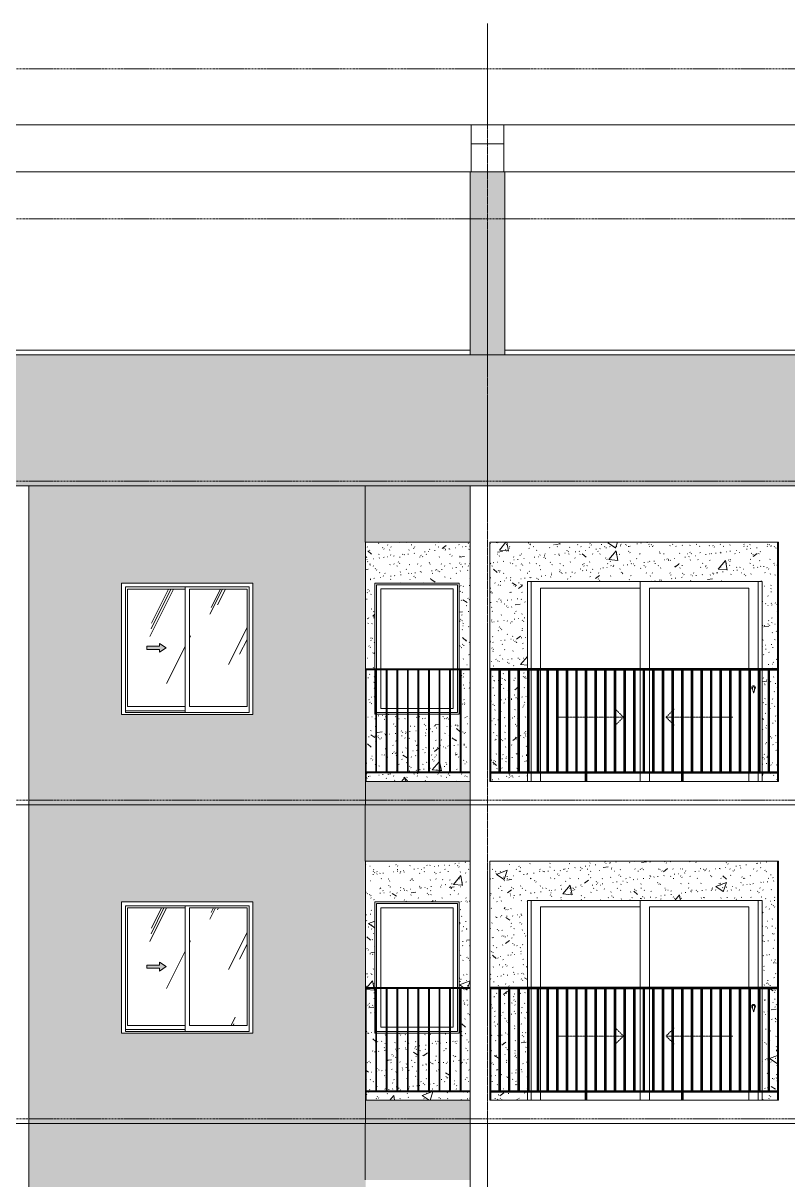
# Model space of a CAD drawing. Header units: millimetres. Extents: x 25061 to 259291, y -8723 to 35400.
# Drawn here: x 215360 to 223510, y 21950 to 34286 of the extents above; entities that cross this region are included whole.
import ezdxf

# ---------------------------------------------------------------- set-up
doc = ezdxf.new("R2010")
doc.units = ezdxf.units.MM
for name, pattern in [('1 NÉT CALL OUT', [6, 3, -3]), ('Centre', [31.75, 6.35, -4.7625, 15.875, -4.7625]), ('Dash', [6.35, 3.175, -3.175]), ('Grid Line', [22.225, 12.7, -3.175, 3.175, -3.175])]:
    doc.linetypes.add(name, pattern=pattern)
for name, color, linetype, lineweight in [('0-2', 50, 'Continuous', 5), ('A-DETL-GENF', 92, 'Continuous', 9), ('A-DETL-GENF-3', 92, '1 NÉT CALL OUT', 9), ('A-DOOR', 31, 'Continuous', 9), ('A-DOOR-FRAM', 31, 'Continuous', 9), ('A-DOOR-HDLN', 31, 'Dash', 9), ('A-FLOR-2', 7, 'Continuous', 9), ('A-FLOR-HRAL-1', 253, 'Continuous', 9), ('A-FLOR-LEVL-2', 51, 'Centre', 9), ('A-GLAZ', 151, 'Continuous', 9), ('A-GLAZ-1', 7, '1 NÉT CALL OUT', 9), ('A-GLAZ-3', 7, 'Continuous', 9), ('A-WALL', 113, 'Continuous', 9), ('A-WALL-PATT-2', 9, 'Continuous', 9), ('A-WALL-PATT-3', 111, 'Continuous', 5), ('I-WALL', 2, 'Continuous', 9), ('I-WALL-2', 7, 'Continuous', 9), ('S-BEAM-3', 7, 'Continuous', 9), ('S-COLS-1', 7, 'Continuous', 9), ('S-GRID-1', 1, 'Grid Line', 9)]:
    doc.layers.add(name, color=color, linetype=linetype, lineweight=lineweight)
pattern_1 = [(50, (-80880.3, 14125), (1165.978, -102.01), [121.92, -1341.12]), (355, (-80880.3, 14125), (-225.554, 1222.763), [97.536, -1072.896]), (100.451, (-80783.1, 14116.5), (940.433, 1120.746), [103.616, -1139.776]), (46.184, (-80880.3, 14450.1), (1734.906, -269.074), [182.88, -2011.68]), (96.636, (-80735.7, 14427.7), (1519.38, 1583.54), [155.42, -1709.66]), (351.184, (-80880.3, 14450.1), (1519.39, 1583.52), [146.3, -1609.34]), (21, (-80717.7, 14368.8), (970.332, -654.498), [121.92, -1341.12]), (326, (-80717.7, 14368.8), (395.533, 1178.804), [97.536, -1072.896]), (71.451, (-80636.9, 14314.3), (1365.87, 524.296), [103.616, -1139.776]), (37.5, (-80880.3, 14125), (19.767, 541.153), [53.645, -1006.246, 53.645, -1035.507, -1076.96]), (37.5, (-80880.3, 14125), (19.767, 541.153), [-2149.043, 53.645, -1023.315]), (7.5, (-80880.3, 14125), (427.646, 641.156), [53.645, -567.334, 53.645, -981.862, -410.464]), (7.5, (-80880.3, 14125), (427.646, 641.156), [-1656.486, 53.645, -356.82]), (327.5, (-81242.8, 14125), (867.782, -36.665), [53.645, -352.755, 53.645, -1214.323, -1682.496]), (327.5, (-81242.8, 14125), (867.782, -36.665), [-1674.368, 53.645, -1628.85]), (317.5, (-81405.4, 14125), (948.028, 162.73), [53.645, -474.675, 53.645, -788.416, -1194.816]), (317.5, (-81405.4, 14125), (948.028, 162.73), [-1370.38, 53.645, -1141.17])]
pattern_2 = [(37.5, (-80880.3, 14125), (-5.1206, 156.61216), [5.364, -118.181, 5.364, -132.812, -132.08]), (37.5, (-80880.3, 14125), (-5.1206, 156.61216), [-261.722, 5.364, -126.716]), (7.5, (-80880.3, 14125), (143.847, 229.3842), [5.364, -61.285, 5.364, -105.989, -42.672]), (7.5, (-80880.3, 14125), (143.847, 229.3842), [-178.003, 5.364, -37.308]), (327.5, (-80980.28, 14125), (253.1176, 0.4601), [5.364, -35.276, 5.364, -140.94, -191.008]), (327.5, (-80980.28, 14125), (253.1176, 0.4601), [-186.944, 5.364, -185.644]), (317.5, (-80980.28, 14125), (244.3381, 71.3376), [5.364, -14.956, 5.364, -90.546, -109.728]), (317.5, (-80980.28, 14125), (244.3381, 71.3376), [-116.23, 5.364, -104.364])]
pattern_3 = [(63.435, (-78970.7, 14236.3), (-0.002, 1625.6), [567.96, -3066.99]), (63.435, (-80596.3, 14236.3), (-0.002, 1625.6), [567.96, -3066.99]), (63.435, (-78192.5, 14550.35), (-0.002, 1625.6), [567.96, -3066.99]), (63.435, (-79818.1, 14550.35), (-0.002, 1625.6), [567.96, -3066.99]), (63.435, (-78310.3, 14439.5), (-0.002, 1625.6), [567.96, -3066.99]), (63.435, (-79935.9, 14439.5), (-0.002, 1625.6), [567.96, -3066.99]), (63.435, (-78430.35, 15074.4), (-0.002, 1625.6), [276.06, -3358.9]), (63.435, (-80055.95, 15074.4), (-0.002, 1625.6), [276.06, -3358.9]), (63.435, (-78508.9, 14976.15), (-0.002, 1625.6), [567.96, -3066.99]), (63.435, (-80134.5, 14976.15), (-0.002, 1625.6), [567.96, -3066.99]), (63.435, (-78495, 15046.7), (-0.002, 1625.6), [567.96, -3066.99]), (63.435, (-80120.6, 15046.7), (-0.002, 1625.6), [567.96, -3066.99]), (63.435, (-79150.9, 14737.2), (-0.002, 1625.6), [567.96, -3066.99]), (63.435, (-80776.5, 14737.2), (-0.002, 1625.6), [567.96, -3066.99]), (63.435, (-79137, 14820.35), (-0.002, 1625.6), [567.96, -3066.99]), (63.435, (-80762.6, 14820.35), (-0.002, 1625.6), [567.96, -3066.99]), (63.435, (-79133.3, 14880.3), (-0.002, 1625.6), [567.96, -3066.99]), (63.435, (-80758.9, 14880.3), (-0.002, 1625.6), [567.96, -3066.99])]

# ---------------------------------------------------------------- blocks, each defined once
blk = doc.blocks.new('NCV_TKTC_KET CAU_rvt-2-TKCS_MẶT CẮT 2')
at = {"layer": 'A-FLOR-2'}
for p, q in [((-61128, 33200), (-60778, 33200)), ((-60778, 33000), (-61128, 33000))]:
    blk.add_line(p, q, dxfattribs=at)
at = {"layer": 'S-BEAM-3'}
for p, q in [((-68978, 33200), (-61128, 33200)), ((-61128, 32700), (-61128, 33200)), ((-60778, 33200), (-53453, 33200)), ((-60778, 33200), (-60778, 32700)), ((-68968, 32700), (-61138, 32700)), ((-60768, 32700), (-53463, 32700))]:
    blk.add_line(p, q, dxfattribs=at)
at = {"layer": 'S-COLS-1'}
blk.add_line((-60778, 33200), (-61128, 33200), dxfattribs=at)
blk = doc.blocks.new('M_Fixed - 900 x 1400-901191-TKCS_MẶT CẮT 2')
at = {"layer": 'A-GLAZ-3'}
for p, q in [((-62136, 7896), (-61274, 7896)), ((-62136, 7000), (-62136, 7896)), ((-61274, 7896), (-61274, 7000)), ((-62092, 7852), (-61318, 7852)), ((-62092, 7000), (-62092, 7852)), ((-61318, 7852), (-61318, 7000)), ((-62092, 6578), (-62092, 6990)), ((-61318, 6990), (-61318, 6578)), ((-61274, 6990), (-61274, 6534)), ((-62033, 6578), (-62092, 6578)), ((-61920, 6578), (-62023, 6578)), ((-61808, 6578), (-61910, 6578)), ((-61695, 6578), (-61798, 6578)), ((-61583, 6578), (-61685, 6578)), ((-61470, 6578), (-61573, 6578)), ((-61358, 6578), (-61460, 6578)), ((-61318, 6578), (-61348, 6578)), ((-62033, 6534), (-62135, 6534)), ((-61920, 6534), (-62023, 6534)), ((-61808, 6534), (-61910, 6534)), ((-61695, 6534), (-61798, 6534)), ((-61583, 6534), (-61685, 6534)), ((-61470, 6534), (-61573, 6534)), ((-61358, 6534), (-61460, 6534)), ((-61274, 6534), (-61348, 6534))]:
    blk.add_line(p, q, dxfattribs=at)
blk = doc.blocks.new('Railing - 10mm-901206-TKCS_MẶT CẮT 2')
at = {"layer": 'A-FLOR-HRAL-1'}
for p, q in [((-62145.064287, 5900), (-62145.064287, 6990)), ((-62135.064287, 5900), (-62135.064287, 6990))]:
    blk.add_line(p, q, dxfattribs=at)
blk = doc.blocks.new('Railing - 50 x 10mm-901205-TKCS_MẶT CẮT 2')
at = {"layer": 'A-FLOR-HRAL-1'}
for p in [(-62252.564287, 6990), (-62247.564287, 5800)]:
    blk.add_line(p, (-62247.564287, 6990), dxfattribs=at)
blk = doc.blocks.new('Railing - Railing-883269-TKCS_MẶT CẮT 2')
at = {"layer": 'A-FLOR-HRAL-1'}
for p, q in [((-62252.564287, 5900), (-61137.564287, 5900)), ((-61137.564287, 5890), (-62252.564287, 5890))]:
    blk.add_line(p, q, dxfattribs=at)
for name, p in [('Railing - 50 x 10mm-901205-TKCS_MẶT CẮT 2', (0, 0)), ('Railing - 10mm-901206-TKCS_MẶT CẮT 2', (0, 0)), ('Railing - 10mm-901206-TKCS_MẶT CẮT 2', (112.5, 0)), ('Railing - 10mm-901206-TKCS_MẶT CẮT 2', (225, 0)), ('Railing - 10mm-901206-TKCS_MẶT CẮT 2', (337.5, 0)), ('Railing - 10mm-901206-TKCS_MẶT CẮT 2', (450, 0)), ('Railing - 10mm-901206-TKCS_MẶT CẮT 2', (562.5, 0)), ('Railing - 10mm-901206-TKCS_MẶT CẮT 2', (675, 0)), ('Railing - 10mm-901206-TKCS_MẶT CẮT 2', (787.5, 0)), ('Railing - 10mm-901206-TKCS_MẶT CẮT 2', (900, 0))]:
    blk.add_blockref(name, p)
blk = doc.blocks.new('Top Rail Type - Top Rail_Internal_-883270-TKCS_MẶT CẮT 2')
at = {"layer": 'A-FLOR-HRAL-1'}
for p, q in [((-61137.564287, 7000), (-62252.564287, 7000)), ((-62252.564287, 6990), (-61137.564287, 6990))]:
    blk.add_line(p, q, dxfattribs=at)
blk = doc.blocks.new('NCV_TKTC_TANG 6 - 8_rvt-4-TKCS_MẶT CẮT 2')
at = {"layer": 'A-WALL-PATT-2'}
h = blk.add_hatch(dxfattribs=at)
h.set_pattern_fill('FP_37', color=256, style=0, pattern_type=2)
h.set_pattern_definition(pattern_1)
h.paths.add_polyline_path([(-62248, 22800), (-61138, 22800), (-61138, 22890), (-62248, 22890)])
h.paths.add_polyline_path([(-61808, 22900), (-61808, 23515), (-61910, 23515), (-61910, 22900)])
h.paths.add_polyline_path([(-61798, 22900), (-61695, 22900), (-61695, 23515), (-61798, 23515), (-61798, 23232)])
h.paths.add_polyline_path([(-61920, 22900), (-61920, 23515), (-62023, 23515), (-62023, 22900)])
h.paths.add_polyline_path([(-62033, 22900), (-62033, 23515), (-62135, 23515), (-62135, 22900)])
h.paths.add_polyline_path([(-61597, 22900), (-61583, 22900), (-61583, 23515), (-61685, 23515), (-61685, 22900)])
h.paths.add_polyline_path([(-61573, 22900), (-61470, 22900), (-61470, 23515), (-61573, 23515), (-61573, 23054)])
h.paths.add_polyline_path([(-61460, 22900), (-61358, 22900), (-61358, 23515), (-61460, 23515), (-61460, 22965)])
h.paths.add_polyline_path([(-62145, 22900), (-62145, 23515), (-62155, 23515), (-62155, 23990), (-62248, 23990), (-62248, 22900)])
h.paths.add_polyline_path([(-61348, 22900), (-61245, 22900), (-61245, 23990), (-61255, 23990), (-61255, 23515), (-61348, 23515)])
h.paths.add_polyline_path([(-61235, 22900), (-61138, 22900), (-61138, 23990), (-61235, 23990), (-61235, 23427)])
h.paths.add_polyline_path([(-62253, 24000), (-62155, 24000), (-62155, 24915), (-61255, 24915), (-61255, 24000), (-61138, 24000), (-61138, 25350), (-62253, 25350), (-62253, 24056)])
h = blk.add_hatch(dxfattribs=at)
h.set_pattern_fill('FP_38', color=256, style=0, pattern_type=2)
h.set_pattern_definition(pattern_2)
h.paths.add_polyline_path([(-62248, 22800), (-61138, 22800), (-61138, 22890), (-62248, 22890)])
h.paths.add_polyline_path([(-61808, 22900), (-61808, 23515), (-61910, 23515), (-61910, 22900)])
h.paths.add_polyline_path([(-61798, 22900), (-61695, 22900), (-61695, 23515), (-61798, 23515), (-61798, 23232)])
h.paths.add_polyline_path([(-61920, 22900), (-61920, 23515), (-62023, 23515), (-62023, 22900)])
h.paths.add_polyline_path([(-62033, 22900), (-62033, 23515), (-62135, 23515), (-62135, 22900)])
h.paths.add_polyline_path([(-61597, 22900), (-61583, 22900), (-61583, 23515), (-61685, 23515), (-61685, 22900)])
h.paths.add_polyline_path([(-61573, 22900), (-61470, 22900), (-61470, 23515), (-61573, 23515), (-61573, 23054)])
h.paths.add_polyline_path([(-61460, 22900), (-61358, 22900), (-61358, 23515), (-61460, 23515), (-61460, 22965)])
h.paths.add_polyline_path([(-62145, 22900), (-62145, 23515), (-62155, 23515), (-62155, 23990), (-62248, 23990), (-62248, 22900)])
h.paths.add_polyline_path([(-61348, 22900), (-61245, 22900), (-61245, 23990), (-61255, 23990), (-61255, 23515), (-61348, 23515)])
h.paths.add_polyline_path([(-61235, 22900), (-61138, 22900), (-61138, 23990), (-61235, 23990), (-61235, 23427)])
h.paths.add_polyline_path([(-62253, 24000), (-62155, 24000), (-62155, 24915), (-61255, 24915), (-61255, 24000), (-61138, 24000), (-61138, 25350), (-62253, 25350), (-62253, 24056)])
h = blk.add_hatch(dxfattribs=at)
h.set_pattern_fill('FP_37', color=256, style=0, pattern_type=2)
h.set_pattern_definition(pattern_1)
h.paths.add_polyline_path([(-60923, 22800), (-60528, 22800), (-60528, 22890), (-60923, 22890), (-60923, 22806)])
h.paths.add_polyline_path([(-57873, 22800), (-57863, 22800), (-57863, 22890), (-58028, 22890), (-58028, 22800)])
h.paths.add_polyline_path([(-60718, 22900), (-60625, 22900), (-60625, 23990), (-60718, 23990), (-60718, 23439)])
h.paths.add_polyline_path([(-60820, 22900), (-60728, 22900), (-60728, 23990), (-60820, 23990), (-60820, 23220)])
h.paths.add_polyline_path([(-60923, 22900), (-60830, 22900), (-60830, 23990), (-60923, 23990)])
h.paths.add_polyline_path([(-60615, 22900), (-60528, 22900), (-60528, 23990), (-60615, 23990), (-60615, 23439)])
h.paths.add_polyline_path([(-57863, 22900), (-57863, 23990), (-57950, 23990), (-57950, 22900), (-57881, 22900)])
h.paths.add_polyline_path([(-58028, 22900), (-57960, 22900), (-57960, 23990), (-58028, 23990), (-58028, 23439)])
h.paths.add_polyline_path([(-60802, 24000), (-60528, 24000), (-60528, 24930), (-58028, 24930), (-58028, 24000), (-57863, 24000), (-57863, 25350), (-60928, 25350), (-60928, 24000)])
h = blk.add_hatch(dxfattribs=at)
h.set_pattern_fill('FP_38', color=256, style=0, pattern_type=2)
h.set_pattern_definition(pattern_2)
h.paths.add_polyline_path([(-60923, 22800), (-60528, 22800), (-60528, 22890), (-60923, 22890), (-60923, 22806)])
h.paths.add_polyline_path([(-57873, 22800), (-57863, 22800), (-57863, 22890), (-58028, 22890), (-58028, 22800)])
h.paths.add_polyline_path([(-60718, 22900), (-60625, 22900), (-60625, 23990), (-60718, 23990), (-60718, 23439)])
h.paths.add_polyline_path([(-60820, 22900), (-60728, 22900), (-60728, 23990), (-60820, 23990), (-60820, 23220)])
h.paths.add_polyline_path([(-60923, 22900), (-60830, 22900), (-60830, 23990), (-60923, 23990)])
h.paths.add_polyline_path([(-60615, 22900), (-60528, 22900), (-60528, 23990), (-60615, 23990), (-60615, 23439)])
h.paths.add_polyline_path([(-57863, 22900), (-57863, 23990), (-57950, 23990), (-57950, 22900), (-57881, 22900)])
h.paths.add_polyline_path([(-58028, 22900), (-57960, 22900), (-57960, 23990), (-58028, 23990), (-58028, 23439)])
h.paths.add_polyline_path([(-60802, 24000), (-60528, 24000), (-60528, 24930), (-58028, 24930), (-58028, 24000), (-57863, 24000), (-57863, 25350), (-60928, 25350), (-60928, 24000)])
at = {"layer": 'I-WALL-2'}
for p, q in [((-57863, 24000), (-57863, 25350)), ((-60528, 24000), (-60528, 24930)), ((-60528, 24930), (-58028, 24930)), ((-58028, 24930), (-58028, 24000)), ((-62155, 24000), (-62155, 24915)), ((-62155, 24915), (-61255, 24915)), ((-61255, 24915), (-61255, 24000)), ((-62155, 23515), (-62155, 23990)), ((-61255, 23990), (-61255, 23515)), ((-60528, 22900), (-60528, 23990)), ((-58028, 23990), (-58028, 22900)), ((-57863, 22900), (-57863, 23990)), ((-62145, 23515), (-62155, 23515)), ((-62033, 23515), (-62135, 23515)), ((-61920, 23515), (-62023, 23515)), ((-61808, 23515), (-61910, 23515)), ((-61695, 23515), (-61798, 23515)), ((-61583, 23515), (-61685, 23515)), ((-61470, 23515), (-61573, 23515)), ((-61358, 23515), (-61460, 23515)), ((-61255, 23515), (-61348, 23515)), ((-60528, 22800), (-60528, 22890)), ((-58028, 22890), (-58028, 22800)), ((-57863, 22800), (-57863, 22890))]:
    blk.add_line(p, q, dxfattribs=at)
at = {"layer": ''}
for name in ['Top Rail Type - Top Rail_Internal_-883270-TKCS_MẶT CẮT 2', 'Railing - Railing-883269-TKCS_MẶT CẮT 2']:
    blk.add_blockref(name, (0, 17000), dxfattribs=at)
at = {"layer": 'A-GLAZ'}
blk.add_blockref('M_Fixed - 900 x 1400-901191-TKCS_MẶT CẮT 2', (0, 17000), dxfattribs=at)
blk = doc.blocks.new('NCV_TKTC_TANG 6 - 8_rvt-5-TKCS_MẶT CẮT 2')
at = {"layer": 'A-WALL-PATT-2'}
h = blk.add_hatch(dxfattribs=at)
h.set_pattern_fill('FP_37', color=256, style=0, pattern_type=2)
h.set_pattern_definition(pattern_1)
h.paths.add_polyline_path([(-62248, 26200), (-61138, 26200), (-61138, 26290), (-62248, 26290)])
h.paths.add_polyline_path([(-61910, 26300), (-61808, 26300), (-61808, 26915), (-61910, 26915), (-61910, 26524)])
h.paths.add_polyline_path([(-61798, 26300), (-61695, 26300), (-61695, 26915), (-61798, 26915), (-61798, 26524)])
h.paths.add_polyline_path([(-61583, 26300), (-61583, 26915), (-61685, 26915), (-61685, 26300), (-61597, 26300)])
h.paths.add_polyline_path([(-61573, 26300), (-61470, 26300), (-61470, 26915), (-61573, 26915), (-61573, 26454)])
h.paths.add_polyline_path([(-61460, 26300), (-61358, 26300), (-61358, 26915), (-61460, 26915), (-61460, 26365)])
h.paths.add_polyline_path([(-62248, 26300), (-62145, 26300), (-62145, 26915), (-62155, 26915), (-62155, 27390), (-62248, 27390), (-62248, 26524)])
h.paths.add_polyline_path([(-62135, 26300), (-62033, 26300), (-62033, 26915), (-62135, 26915), (-62135, 26524)])
h.paths.add_polyline_path([(-61348, 26300), (-61245, 26300), (-61245, 27390), (-61255, 27390), (-61255, 26915), (-61348, 26915), (-61348, 26524)])
h.paths.add_polyline_path([(-61235, 26300), (-61138, 26300), (-61138, 27390), (-61235, 27390), (-61235, 26524)])
h.paths.add_polyline_path([(-62023, 26300), (-61920, 26300), (-61920, 26915), (-62023, 26915), (-62023, 26524)])
h.paths.add_polyline_path([(-62248, 27400), (-62155, 27400), (-62155, 28315), (-61255, 28315), (-61255, 27400), (-61138, 27400), (-61138, 28750), (-62253, 28750), (-62253, 27400)])
h = blk.add_hatch(dxfattribs=at)
h.set_pattern_fill('FP_38', color=256, style=0, pattern_type=2)
h.set_pattern_definition(pattern_2)
h.paths.add_polyline_path([(-62248, 26200), (-61138, 26200), (-61138, 26290), (-62248, 26290)])
h.paths.add_polyline_path([(-61910, 26300), (-61808, 26300), (-61808, 26915), (-61910, 26915), (-61910, 26524)])
h.paths.add_polyline_path([(-61798, 26300), (-61695, 26300), (-61695, 26915), (-61798, 26915), (-61798, 26524)])
h.paths.add_polyline_path([(-61583, 26300), (-61583, 26915), (-61685, 26915), (-61685, 26300), (-61597, 26300)])
h.paths.add_polyline_path([(-61573, 26300), (-61470, 26300), (-61470, 26915), (-61573, 26915), (-61573, 26454)])
h.paths.add_polyline_path([(-61460, 26300), (-61358, 26300), (-61358, 26915), (-61460, 26915), (-61460, 26365)])
h.paths.add_polyline_path([(-62248, 26300), (-62145, 26300), (-62145, 26915), (-62155, 26915), (-62155, 27390), (-62248, 27390), (-62248, 26524)])
h.paths.add_polyline_path([(-62135, 26300), (-62033, 26300), (-62033, 26915), (-62135, 26915), (-62135, 26524)])
h.paths.add_polyline_path([(-61348, 26300), (-61245, 26300), (-61245, 27390), (-61255, 27390), (-61255, 26915), (-61348, 26915), (-61348, 26524)])
h.paths.add_polyline_path([(-61235, 26300), (-61138, 26300), (-61138, 27390), (-61235, 27390), (-61235, 26524)])
h.paths.add_polyline_path([(-62023, 26300), (-61920, 26300), (-61920, 26915), (-62023, 26915), (-62023, 26524)])
h.paths.add_polyline_path([(-62248, 27400), (-62155, 27400), (-62155, 28315), (-61255, 28315), (-61255, 27400), (-61138, 27400), (-61138, 28750), (-62253, 28750), (-62253, 27400)])
h = blk.add_hatch(dxfattribs=at)
h.set_pattern_fill('FP_37', color=256, style=0, pattern_type=2)
h.set_pattern_definition(pattern_1)
h.paths.add_polyline_path([(-60528, 26200), (-60528, 26290), (-60923, 26290), (-60923, 26200), (-60802, 26200)])
h.paths.add_polyline_path([(-58028, 26200), (-57863, 26200), (-57863, 26290), (-58028, 26290)])
h.paths.add_polyline_path([(-60802, 26300), (-60728, 26300), (-60728, 27390), (-60820, 27390), (-60820, 26300)])
h.paths.add_polyline_path([(-60848, 26300), (-60830, 26300), (-60830, 27390), (-60923, 27390), (-60923, 26300), (-60875, 26300)])
h.paths.add_polyline_path([(-60615, 26300), (-60528, 26300), (-60528, 27390), (-60615, 27390), (-60615, 26524)])
h.paths.add_polyline_path([(-60718, 26300), (-60625, 26300), (-60625, 27390), (-60718, 27390), (-60718, 26463)])
h.paths.add_polyline_path([(-57881, 26300), (-57863, 26300), (-57863, 27390), (-57950, 27390), (-57950, 26300)])
h.paths.add_polyline_path([(-57960, 26300), (-57960, 27390), (-58028, 27390), (-58028, 26300)])
h.paths.add_polyline_path([(-60928, 27400), (-60528, 27400), (-60528, 28330), (-58028, 28330), (-58028, 27400), (-57863, 27400), (-57863, 28750), (-60928, 28750), (-60928, 27757)])
h = blk.add_hatch(dxfattribs=at)
h.set_pattern_fill('FP_38', color=256, style=0, pattern_type=2)
h.set_pattern_definition(pattern_2)
h.paths.add_polyline_path([(-60528, 26200), (-60528, 26290), (-60923, 26290), (-60923, 26200), (-60802, 26200)])
h.paths.add_polyline_path([(-58028, 26200), (-57863, 26200), (-57863, 26290), (-58028, 26290)])
h.paths.add_polyline_path([(-60802, 26300), (-60728, 26300), (-60728, 27390), (-60820, 27390), (-60820, 26300)])
h.paths.add_polyline_path([(-60848, 26300), (-60830, 26300), (-60830, 27390), (-60923, 27390), (-60923, 26300), (-60875, 26300)])
h.paths.add_polyline_path([(-60615, 26300), (-60528, 26300), (-60528, 27390), (-60615, 27390), (-60615, 26524)])
h.paths.add_polyline_path([(-60718, 26300), (-60625, 26300), (-60625, 27390), (-60718, 27390), (-60718, 26463)])
h.paths.add_polyline_path([(-57881, 26300), (-57863, 26300), (-57863, 27390), (-57950, 27390), (-57950, 26300)])
h.paths.add_polyline_path([(-57960, 26300), (-57960, 27390), (-58028, 27390), (-58028, 26300)])
h.paths.add_polyline_path([(-60928, 27400), (-60528, 27400), (-60528, 28330), (-58028, 28330), (-58028, 27400), (-57863, 27400), (-57863, 28750), (-60928, 28750), (-60928, 27757)])
at = {"layer": 'I-WALL-2'}
for p, q in [((-57863, 27400), (-57863, 28750)), ((-62155, 27400), (-62155, 28315)), ((-62155, 28315), (-61255, 28315)), ((-61255, 28315), (-61255, 27400)), ((-60528, 27400), (-60528, 28330)), ((-60528, 28330), (-58028, 28330)), ((-58028, 28330), (-58028, 27400)), ((-62155, 26915), (-62155, 27390)), ((-61255, 27390), (-61255, 26915)), ((-60528, 26300), (-60528, 27390)), ((-58028, 27390), (-58028, 26300)), ((-57863, 26300), (-57863, 27390)), ((-62145, 26915), (-62155, 26915)), ((-62033, 26915), (-62135, 26915)), ((-61920, 26915), (-62023, 26915)), ((-61808, 26915), (-61910, 26915)), ((-61695, 26915), (-61798, 26915)), ((-61583, 26915), (-61685, 26915)), ((-61470, 26915), (-61573, 26915)), ((-61358, 26915), (-61460, 26915)), ((-61255, 26915), (-61348, 26915)), ((-60528, 26200), (-60528, 26290)), ((-58028, 26290), (-58028, 26200)), ((-57863, 26200), (-57863, 26290))]:
    blk.add_line(p, q, dxfattribs=at)
at = {"layer": ''}
for name in ['Top Rail Type - Top Rail_Internal_-883270-TKCS_MẶT CẮT 2', 'Railing - Railing-883269-TKCS_MẶT CẮT 2']:
    blk.add_blockref(name, (0, 20400), dxfattribs=at)
at = {"layer": 'A-GLAZ'}
blk.add_blockref('M_Fixed - 900 x 1400-901191-TKCS_MẶT CẮT 2', (0, 20400), dxfattribs=at)
blk = doc.blocks.new('1_FAMILY RVT - W01-WxH 1400x1400xmm-V334-TKCS_MẶT CẮT 2')
at = {"layer": 'A-DETL-GENF-3'}
blk.add_hatch(color=256, dxfattribs=at).paths.add_polyline_path([(-64448, 24176), (-64380, 24224), (-64448, 24271), (-64448, 24241), (-64584, 24241), (-64584, 24207), (-64448, 24207)])
at = {"layer": 'A-GLAZ'}
h = blk.add_hatch(dxfattribs=at)
h.set_pattern_fill('FP_35', color=256, style=0, pattern_type=2)
h.set_pattern_definition(pattern_3)
h.paths.add_polyline_path([(-64778, 23597), (-64175, 23597), (-64175, 24851), (-64789, 24851), (-64789, 23597)])
h.paths.add_polyline_path([(-64448, 24176), (-64448, 24207), (-64584, 24207), (-64584, 24241), (-64448, 24241), (-64448, 24271), (-64380, 24224), (-64405, 24207)])
h = blk.add_hatch(dxfattribs=at)
h.set_pattern_fill('FP_35', color=256, style=0, pattern_type=2)
h.set_pattern_definition(pattern_3)
h.paths.add_polyline_path([(-64130, 23597), (-63516, 23597), (-63516, 24851), (-64130, 24851), (-64130, 24056)])
at = {"layer": 'A-DETL-GENF'}
for p, q in [((-64584, 24241), (-64584, 24207)), ((-64584, 24241), (-64448, 24241)), ((-64448, 24241), (-64584, 24241)), ((-64584, 24241), (-64584, 24207)), ((-64584, 24207), (-64448, 24207)), ((-64584, 24207), (-64448, 24207)), ((-64448, 24271), (-64448, 24241)), ((-64380, 24224), (-64448, 24271)), ((-64380, 24224), (-64448, 24271)), ((-64448, 24271), (-64448, 24241)), ((-64380, 24224), (-64448, 24176)), ((-64448, 24176), (-64380, 24224)), ((-64448, 24207), (-64448, 24176)), ((-64448, 24207), (-64448, 24176))]:
    blk.add_line(p, q, dxfattribs=at)
at = {"layer": 'A-GLAZ'}
for p, q in [((-63453, 24914), (-64853, 24914)), ((-64853, 24914), (-64853, 23514)), ((-64812, 24873), (-63493, 24873)), ((-64812, 23533), (-64812, 24873)), ((-64789, 24851), (-64789, 23597)), ((-64175, 24851), (-64789, 24851)), ((-64175, 24873), (-64175, 23533)), ((-64130, 23597), (-64130, 24851)), ((-64130, 24851), (-63516, 24851)), ((-63516, 24851), (-63516, 23597)), ((-63493, 23533), (-63493, 24873)), ((-63453, 24914), (-63453, 23514)), ((-64789, 23597), (-64175, 23597)), ((-63516, 23597), (-64130, 23597)), ((-63453, 23514), (-64853, 23514)), ((-64175, 23553), (-64812, 23553)), ((-64175, 23553), (-64812, 23553)), ((-63493, 23533), (-64812, 23533))]:
    blk.add_line(p, q, dxfattribs=at)
blk = doc.blocks.new('DEG_02-DEG_03 - DEG_02-2500x2400mm-CỬA ĐI 02 CÁNH TRƯỢT-V139-TKCS_MẶT CẮT 2')
at = {"layer": 'A-DOOR'}
for p, q in [((-60388, 11260), (-60388, 10400)), ((-60388, 11260), (-59328, 11260)), ((-59328, 10400), (-59328, 11330)), ((-59228, 11260), (-59228, 10400)), ((-59228, 11260), (-58168, 11260)), ((-58168, 10400), (-58168, 11260)), ((-58068, 11330), (-58068, 10400)), ((-60388, 10390), (-60388, 9300)), ((-59328, 9300), (-59328, 10390)), ((-59228, 10390), (-59228, 9300)), ((-58168, 9300), (-58168, 10390)), ((-58068, 10390), (-58068, 9300)), ((-60388, 9290), (-60388, 9200)), ((-59328, 9200), (-59328, 9290)), ((-59228, 9290), (-59228, 9200)), ((-58168, 9200), (-58168, 9290)), ((-58068, 9290), (-58068, 9200))]:
    blk.add_line(p, q, dxfattribs=at)
at = {"layer": 'A-DOOR', "flags": 128}
blk.add_lwpolyline([(-58116, 10209), (-58116, 10209), (-58116, 10209), (-58116, 10209), (-58116, 10209), (-58116, 10209), (-58116, 10209), (-58116, 10209), (-58116, 10209), (-58116, 10209), (-58116, 10209), (-58116, 10209), (-58116, 10209), (-58116, 10209), (-58116, 10209), (-58116, 10209), (-58116, 10209), (-58116, 10209), (-58117, 10209), (-58117, 10209), (-58117, 10209), (-58117, 10209), (-58117, 10209), (-58117, 10209), (-58117, 10209), (-58117, 10209), (-58117, 10209), (-58117, 10209), (-58117, 10209), (-58117, 10209), (-58117, 10209), (-58117, 10209), (-58117, 10209), (-58117, 10209), (-58117, 10209), (-58117, 10209), (-58117, 10209), (-58118, 10209), (-58118, 10209), (-58118, 10209), (-58118, 10209), (-58118, 10209), (-58118, 10209), (-58118, 10209), (-58118, 10209), (-58118, 10209), (-58118, 10209), (-58118, 10209), (-58118, 10209), (-58118, 10209), (-58118, 10209), (-58118, 10209), (-58118, 10209), (-58118, 10209), (-58118, 10209), (-58119, 10209), (-58119, 10209), (-58119, 10209), (-58119, 10209), (-58119, 10209), (-58119, 10209), (-58119, 10209), (-58119, 10209), (-58119, 10209), (-58119, 10209), (-58119, 10209), (-58119, 10209), (-58119, 10209), (-58119, 10209), (-58119, 10209), (-58119, 10209), (-58119, 10209), (-58119, 10209), (-58119, 10209), (-58119, 10209), (-58119, 10209)], dxfattribs=at)
at = {"layer": 'A-DOOR'}
for centre, radius, start, end in [((-58118, 10200), 20, 0, 180), ((-58118, 10200), 20, 180, 240), ((-58119, 10199), 9.45, 90, 180), ((-57964, 10199), 165, 180, 199.134), ((-58117, 10146), 2.34, 199.134, 261.031), ((-58118, 10146), 2.34, 278.969, 340.866), ((-58116, 10199), 9.45, 0, 90), ((-58271, 10199), 165, 340.866, 0), ((-58118, 10200), 20, 300, 0)]:
    blk.add_arc(centre, radius, start, end, dxfattribs=at)
at = {"layer": 'A-DOOR-FRAM'}
for p, q in [((-60488, 10400), (-60488, 11330)), ((-58068, 10400), (-58068, 11330)), ((-60488, 9300), (-60488, 10390)), ((-58068, 9300), (-58068, 10390)), ((-60488, 9200), (-60488, 9290)), ((-58068, 9200), (-58068, 9290))]:
    blk.add_line(p, q, dxfattribs=at)
at = {"layer": 'A-DOOR-HDLN'}
for p, q in [((-60205, 9884), (-60113, 9884)), ((-60103, 9884), (-60010, 9884)), ((-60000, 9884), (-59908, 9884)), ((-59898, 9884), (-59805, 9884)), ((-59795, 9884), (-59703, 9884)), ((-59693, 9884), (-59600, 9884)), ((-59505, 9884), (-59590, 9969)), ((-59505, 9884), (-59590, 9799)), ((-59590, 9884), (-59505, 9884)), ((-59050, 9884), (-58985, 9949)), ((-59050, 9884), (-58985, 9819)), ((-58985, 9884), (-59050, 9884)), ((-58975, 9959), (-58965, 9969)), ((-58883, 9884), (-58975, 9884)), ((-58780, 9884), (-58873, 9884)), ((-58678, 9884), (-58770, 9884)), ((-58575, 9884), (-58668, 9884)), ((-58473, 9884), (-58565, 9884)), ((-58370, 9884), (-58463, 9884)), ((-58340, 9884), (-58360, 9884)), ((-58975, 9809), (-58965, 9799))]:
    blk.add_line(p, q, dxfattribs=at)
blk = doc.blocks.new('Railing - 10mm-1251313-TKCS_MẶT CẮT 2')
at = {"layer": ''}
for p, q in [((-60830.064287, 5900), (-60830.064287, 6990)), ((-60820.064287, 6990), (-60820.064287, 5900))]:
    blk.add_line(p, q, dxfattribs=at)
blk = doc.blocks.new('Railing - 50 x 10mm-1251315-TKCS_MẶT CẮT 2')
at = {"layer": ''}
for p, q in [((-59897.564287, 6990), (-59907.564287, 6990)), ((-59907.564287, 5800), (-59907.564287, 6990)), ((-59897.564287, 6990), (-59897.564287, 5800))]:
    blk.add_line(p, q, dxfattribs=at)
blk = doc.blocks.new('Railing - 50 x 10mm-1251311-TKCS_MẶT CẮT 2')
at = {"layer": ''}
for q in [(-60927.564287, 6990), (-60922.564287, 5800)]:
    blk.add_line((-60922.564287, 6990), q, dxfattribs=at)
blk = doc.blocks.new('Railing - 50 x 10mm-V186-TKCS_MẶT CẮT 2')
at = {"layer": ''}
for p in [(-57852.564287, 6990), (-57857.564287, 5800)]:
    blk.add_line(p, (-57857.564287, 6990), dxfattribs=at)
blk = doc.blocks.new('Railing - Railing-3824690-TKCS_MẶT CẮT 2')
at = {"layer": ''}
for p, q in [((-60927.564287, 22900), (-57852.564287, 22900)), ((-60927.564287, 22890), (-57852.564287, 22890))]:
    blk.add_line(p, q, dxfattribs=at)
for name, p in [('Railing - 50 x 10mm-1251311-TKCS_MẶT CẮT 2', (0, 17000)), ('Railing - 10mm-1251313-TKCS_MẶT CẮT 2', (0, 17000)), ('Railing - 10mm-1251313-TKCS_MẶT CẮT 2', (102.5, 17000)), ('Railing - 10mm-1251313-TKCS_MẶT CẮT 2', (205, 17000)), ('Railing - 10mm-1251313-TKCS_MẶT CẮT 2', (307.5, 17000)), ('Railing - 10mm-1251313-TKCS_MẶT CẮT 2', (410, 17000)), ('Railing - 10mm-1251313-TKCS_MẶT CẮT 2', (512.5, 17000)), ('Railing - 10mm-1251313-TKCS_MẶT CẮT 2', (615, 17000)), ('Railing - 10mm-1251313-TKCS_MẶT CẮT 2', (717.5, 17000)), ('Railing - 10mm-1251313-TKCS_MẶT CẮT 2', (820, 17000)), ('Railing - 50 x 10mm-1251315-TKCS_MẶT CẮT 2', (0, 17000)), ('Railing - 10mm-1251313-TKCS_MẶT CẮT 2', (1025, 17000)), ('Railing - 10mm-1251313-TKCS_MẶT CẮT 2', (1127.5, 17000)), ('Railing - 10mm-1251313-TKCS_MẶT CẮT 2', (1230, 17000)), ('Railing - 10mm-1251313-TKCS_MẶT CẮT 2', (1332.5, 17000)), ('Railing - 10mm-1251313-TKCS_MẶT CẮT 2', (1435, 17000)), ('Railing - 10mm-1251313-TKCS_MẶT CẮT 2', (1537.5, 17000)), ('Railing - 10mm-1251313-TKCS_MẶT CẮT 2', (1640, 17000)), ('Railing - 10mm-1251313-TKCS_MẶT CẮT 2', (1742.5, 17000)), ('Railing - 10mm-1251313-TKCS_MẶT CẮT 2', (1845, 17000)), ('Railing - 50 x 10mm-1251315-TKCS_MẶT CẮT 2', (1025, 17000)), ('Railing - 10mm-1251313-TKCS_MẶT CẮT 2', (2050, 17000)), ('Railing - 10mm-1251313-TKCS_MẶT CẮT 2', (2152.5, 17000)), ('Railing - 10mm-1251313-TKCS_MẶT CẮT 2', (2255, 17000)), ('Railing - 10mm-1251313-TKCS_MẶT CẮT 2', (2357.5, 17000)), ('Railing - 10mm-1251313-TKCS_MẶT CẮT 2', (2460, 17000)), ('Railing - 10mm-1251313-TKCS_MẶT CẮT 2', (2562.5, 17000)), ('Railing - 10mm-1251313-TKCS_MẶT CẮT 2', (2665, 17000)), ('Railing - 10mm-1251313-TKCS_MẶT CẮT 2', (2767.5, 17000)), ('Railing - 10mm-1251313-TKCS_MẶT CẮT 2', (2870, 17000)), ('Railing - 50 x 10mm-V186-TKCS_MẶT CẮT 2', (0, 17000))]:
    blk.add_blockref(name, p)
blk = doc.blocks.new('Top Rail Type - Top Rail_Internal_-3824691-TKCS_MẶT CẮT 2')
at = {"layer": ''}
for p, q in [((-57852.564287, 24000), (-60927.564287, 24000)), ((-60927.564287, 23990), (-57852.564287, 23990))]:
    blk.add_line(p, q, dxfattribs=at)
blk = doc.blocks.new('1_FAMILY RVT - W01-WxH 1400x1400xmm-V352-TKCS_MẶT CẮT 2')
at = {"layer": 'A-DETL-GENF-3'}
blk.add_hatch(color=256, dxfattribs=at).paths.add_polyline_path([(-64448, 27576), (-64380, 27624), (-64448, 27671), (-64448, 27641), (-64584, 27641), (-64584, 27607), (-64448, 27607)])
at = {"layer": 'A-GLAZ'}
h = blk.add_hatch(dxfattribs=at)
h.set_pattern_fill('FP_35', color=256, style=0, pattern_type=2)
h.set_pattern_definition(pattern_3)
h.paths.add_polyline_path([(-64789, 26997), (-64175, 26997), (-64175, 28251), (-64789, 28251), (-64789, 27611)])
h.paths.add_polyline_path([(-64448, 27576), (-64448, 27607), (-64584, 27607), (-64584, 27641), (-64448, 27641), (-64448, 27671), (-64380, 27624), (-64405, 27607)])
h = blk.add_hatch(dxfattribs=at)
h.set_pattern_fill('FP_35', color=256, style=0, pattern_type=2)
h.set_pattern_definition(pattern_3)
h.paths.add_polyline_path([(-64130, 26997), (-63516, 26997), (-63516, 28251), (-64130, 28251), (-64130, 27874)])
at = {"layer": 'A-DETL-GENF'}
for p, q in [((-64584, 27641), (-64584, 27607)), ((-64584, 27641), (-64448, 27641)), ((-64448, 27641), (-64584, 27641)), ((-64584, 27641), (-64584, 27607)), ((-64448, 27671), (-64448, 27641)), ((-64380, 27624), (-64448, 27671)), ((-64380, 27624), (-64448, 27671)), ((-64448, 27671), (-64448, 27641)), ((-64584, 27607), (-64448, 27607)), ((-64584, 27607), (-64448, 27607)), ((-64380, 27624), (-64448, 27576)), ((-64448, 27576), (-64380, 27624)), ((-64448, 27607), (-64448, 27576)), ((-64448, 27607), (-64448, 27576))]:
    blk.add_line(p, q, dxfattribs=at)
at = {"layer": 'A-GLAZ'}
for p, q in [((-63453, 28314), (-64853, 28314)), ((-64853, 28314), (-64853, 26914)), ((-64812, 28273), (-63493, 28273)), ((-64812, 26933), (-64812, 28273)), ((-64789, 28251), (-64789, 26997)), ((-64175, 28251), (-64789, 28251)), ((-64175, 28273), (-64175, 26933)), ((-64130, 26997), (-64130, 28251)), ((-64130, 28251), (-63516, 28251)), ((-63516, 28251), (-63516, 26997)), ((-63493, 26933), (-63493, 28273)), ((-63453, 28314), (-63453, 26914)), ((-63453, 26914), (-64853, 26914)), ((-64175, 26953), (-64812, 26953)), ((-64175, 26953), (-64812, 26953)), ((-63493, 26933), (-64812, 26933)), ((-64789, 26997), (-64175, 26997)), ((-63516, 26997), (-64130, 26997))]:
    blk.add_line(p, q, dxfattribs=at)
blk = doc.blocks.new('Railing - Railing-3827939-TKCS_MẶT CẮT 2')
at = {"layer": ''}
for p, q in [((-60927.564287, 26300), (-57852.564287, 26300)), ((-60927.564287, 26290), (-57852.564287, 26290))]:
    blk.add_line(p, q, dxfattribs=at)
for name, p in [('Railing - 50 x 10mm-1251311-TKCS_MẶT CẮT 2', (0, 20400)), ('Railing - 10mm-1251313-TKCS_MẶT CẮT 2', (0, 20400)), ('Railing - 10mm-1251313-TKCS_MẶT CẮT 2', (102.5, 20400)), ('Railing - 10mm-1251313-TKCS_MẶT CẮT 2', (205, 20400)), ('Railing - 10mm-1251313-TKCS_MẶT CẮT 2', (307.5, 20400)), ('Railing - 10mm-1251313-TKCS_MẶT CẮT 2', (410, 20400)), ('Railing - 10mm-1251313-TKCS_MẶT CẮT 2', (512.5, 20400)), ('Railing - 10mm-1251313-TKCS_MẶT CẮT 2', (615, 20400)), ('Railing - 10mm-1251313-TKCS_MẶT CẮT 2', (717.5, 20400)), ('Railing - 10mm-1251313-TKCS_MẶT CẮT 2', (820, 20400)), ('Railing - 50 x 10mm-1251315-TKCS_MẶT CẮT 2', (0, 20400)), ('Railing - 10mm-1251313-TKCS_MẶT CẮT 2', (1025, 20400)), ('Railing - 10mm-1251313-TKCS_MẶT CẮT 2', (1127.5, 20400)), ('Railing - 10mm-1251313-TKCS_MẶT CẮT 2', (1230, 20400)), ('Railing - 10mm-1251313-TKCS_MẶT CẮT 2', (1332.5, 20400)), ('Railing - 10mm-1251313-TKCS_MẶT CẮT 2', (1435, 20400)), ('Railing - 10mm-1251313-TKCS_MẶT CẮT 2', (1537.5, 20400)), ('Railing - 10mm-1251313-TKCS_MẶT CẮT 2', (1640, 20400)), ('Railing - 10mm-1251313-TKCS_MẶT CẮT 2', (1742.5, 20400)), ('Railing - 10mm-1251313-TKCS_MẶT CẮT 2', (1845, 20400)), ('Railing - 50 x 10mm-1251315-TKCS_MẶT CẮT 2', (1025, 20400)), ('Railing - 10mm-1251313-TKCS_MẶT CẮT 2', (2050, 20400)), ('Railing - 10mm-1251313-TKCS_MẶT CẮT 2', (2152.5, 20400)), ('Railing - 10mm-1251313-TKCS_MẶT CẮT 2', (2255, 20400)), ('Railing - 10mm-1251313-TKCS_MẶT CẮT 2', (2357.5, 20400)), ('Railing - 10mm-1251313-TKCS_MẶT CẮT 2', (2460, 20400)), ('Railing - 10mm-1251313-TKCS_MẶT CẮT 2', (2562.5, 20400)), ('Railing - 10mm-1251313-TKCS_MẶT CẮT 2', (2665, 20400)), ('Railing - 10mm-1251313-TKCS_MẶT CẮT 2', (2767.5, 20400)), ('Railing - 10mm-1251313-TKCS_MẶT CẮT 2', (2870, 20400)), ('Railing - 50 x 10mm-V186-TKCS_MẶT CẮT 2', (0, 20400))]:
    blk.add_blockref(name, p)
blk = doc.blocks.new('Top Rail Type - Top Rail_Internal_-3827940-TKCS_MẶT CẮT 2')
at = {"layer": ''}
for p, q in [((-57852.564287, 27400), (-60927.564287, 27400)), ((-60927.564287, 27390), (-57852.564287, 27390))]:
    blk.add_line(p, q, dxfattribs=at)

msp = doc.modelspace()

# ---------------------------------------------------------------- hatches: boundary and pattern name
at = {"layer": 'A-WALL-PATT-3'}
for points in [[(220495.2, 30750), (220495.2, 32700), (220125.2, 32700), (220125.2, 30750)], [(173820.2, 29350), (175010.2, 29350), (175010.2, 29400), (175020.2, 29400), (175020.2, 29350), (203735.2, 29350), (203735.2, 29400), (204085.2, 29400), (204085.2, 29350), (226600.2, 29350), (226600.2, 29400), (227810.1, 29400), (227810.1, 30750), (173820.2, 30750), (173820.2, 29451.9)], [(220125.2, 28750), (220125.2, 29350), (219005.2, 29350), (219005.2, 28750), (219665.4, 28750)], [(219010.2, 25950), (220125.2, 25950), (220125.2, 26200), (219010.2, 26200)], [(220125.2, 25350), (220125.2, 25950), (219005.2, 25950), (219005.2, 25350), (219665.4, 25350)], [(219010.2, 22550), (220125.2, 22550), (220125.2, 22800), (219010.2, 22800)], [(220125.2, 21950), (220125.2, 22550), (219005.2, 22550), (219005.2, 21950), (219665.4, 21950)]]:
    msp.add_hatch(color=256, dxfattribs=at).paths.add_polyline_path(points)
h = msp.add_hatch(color=256, dxfattribs=at)
h.paths.add_polyline_path([(215689.3, 25950), (219010.2, 25950), (219010.2, 28750), (219005.2, 28750), (219005.2, 29350), (215420.2, 29350), (215420.2, 25950)])
h.paths.add_polyline_path([(216451.1, 26914.4), (216410.2, 26914.4), (216410.2, 28314.4), (217810.2, 28314.4), (217810.2, 26914.4), (216484.6, 26914.4)])
h = msp.add_hatch(color=256, dxfattribs=at)
h.paths.add_polyline_path([(217810.2, 22550), (219010.2, 22550), (219010.2, 25350), (219005.2, 25350), (219005.2, 25950), (215420.2, 25949.2), (215420.2, 22550), (217769.3, 22550)])
h.paths.add_polyline_path([(216410.2, 23514.4), (216410.2, 24914.4), (217810.2, 24914.4), (217810.2, 23514.4), (216451.1, 23514.4)])
h = msp.add_hatch(color=256, dxfattribs=at)
h.paths.add_polyline_path([(216484.6, 19150), (219010.2, 19150), (219010.2, 21950), (219005.2, 21950), (219005.2, 22550), (215420.2, 22549.2), (215420.2, 19150), (215689.3, 19150)])
h.paths.add_polyline_path([(216410.2, 20114.4), (216410.2, 21514.4), (217810.2, 21514.4), (217810.2, 20114.4), (216451.1, 20114.4)])

# ---------------------------------------------------------------- linework, layer by layer
at = {"layer": 'A-FLOR-LEVL-2'}
for p, q in [((147110.2, 33800), (255566.7, 33800)), ((147110.2, 32200), (255566.7, 32200)), ((147110.2, 29400), (255566.7, 29400)), ((147110.2, 26000), (255566.7, 26000)), ((147110.2, 22600), (255566.7, 22600))]:
    msp.add_line(p, q, dxfattribs=at)
at = {"layer": 'A-WALL'}
for p, q in [((220495.2, 32700), (220125.2, 32700)), ((220125.2, 32700), (220125.2, 30750)), ((220495.2, 30750), (220495.2, 32700)), ((220125.2, 30800), (212295.2, 30800)), ((227800.2, 30800), (220495.2, 30800)), ((215410.2, 29350), (208810.1, 29350)), ((219005.2, 29350), (215410.2, 29350)), ((215420.2, 29350), (215420.2, 5550)), ((220125.2, 5550), (220125.2, 29350)), ((220125.2, 29350), (220135.2, 29350)), ((223610.2, 29350), (220135.2, 29350)), ((219010.2, 26200), (219010.2, 28750)), ((220335.2, 26200), (220335.2, 28750)), ((220335.2, 28750), (223410.2, 28750)), ((223410.2, 28750), (223410.2, 26200)), ((223410.2, 26200), (220335.2, 26200)), ((219005.2, 25950), (205210.2, 25950)), ((219005.2, 25950), (215410.2, 25950)), ((220125.2, 25950), (220135.2, 25950)), ((226600.2, 25950), (220125.2, 25950)), ((219010.2, 22800), (219010.2, 25350)), ((220335.2, 22800), (220335.2, 25350)), ((220335.2, 25350), (223410.2, 25350)), ((223410.2, 25350), (223410.2, 22800)), ((223410.2, 22800), (220335.2, 22800)), ((219005.2, 22550), (205210.2, 22550)), ((219005.2, 22550), (215410.2, 22550)), ((220125.2, 22550), (220135.2, 22550)), ((226600.2, 22550), (220125.2, 22550))]:
    msp.add_line(p, q, dxfattribs=at)
at = {"layer": 'I-WALL'}
for p, q in [((227800.2, 30750), (173820.2, 30750)), ((220125.2, 29350), (219005.2, 29350)), ((219005.2, 29350), (219005.2, 28750)), ((219005.2, 28750), (220125.2, 28750)), ((220125.2, 26200), (219010.2, 26200)), ((219010.2, 26200), (219010.2, 25950)), ((219010.2, 25950), (219005.2, 25950)), ((219005.2, 25950), (219005.2, 25350)), ((219010.2, 25950), (220125.2, 25950)), ((219005.2, 25350), (220125.2, 25350)), ((220125.2, 22800), (219010.2, 22800)), ((219010.2, 22800), (219010.2, 22550)), ((219010.2, 22550), (219005.2, 22550)), ((219005.2, 22550), (219005.2, 21950)), ((219010.2, 22550), (220125.2, 22550))]:
    msp.add_line(p, q, dxfattribs=at)
at = {"layer": 'S-GRID-1'}
for p, q in [((220310.2, 30285.9), (220310.2, 34285.9)), ((220310.2, -3283.1), (220310.2, 30285.9))]:
    msp.add_line(p, q, dxfattribs=at)

# ---------------------------------------------------------------- block references
at = {"layer": ''}
for name in ['Top Rail Type - Top Rail_Internal_-3827940-TKCS_MẶT CẮT 2', 'Railing - Railing-3827939-TKCS_MẶT CẮT 2', 'Top Rail Type - Top Rail_Internal_-3824691-TKCS_MẶT CẮT 2', 'Railing - Railing-3824690-TKCS_MẶT CẮT 2']:
    msp.add_blockref(name, (281262.8, 0), dxfattribs=at)
at = {"layer": '0-2'}
for name in ['NCV_TKTC_KET CAU_rvt-2-TKCS_MẶT CẮT 2', 'NCV_TKTC_TANG 6 - 8_rvt-5-TKCS_MẶT CẮT 2', 'NCV_TKTC_TANG 6 - 8_rvt-4-TKCS_MẶT CẮT 2']:
    msp.add_blockref(name, (281262.8, 0), dxfattribs=at)
at = {"layer": 'A-DOOR'}
for p in [(281262.8, 17000), (281262.8, 13600)]:
    msp.add_blockref('DEG_02-DEG_03 - DEG_02-2500x2400mm-CỬA ĐI 02 CÁNH TRƯỢT-V139-TKCS_MẶT CẮT 2', p, dxfattribs=at)
at = {"layer": 'A-GLAZ-1'}
for name in ['1_FAMILY RVT - W01-WxH 1400x1400xmm-V352-TKCS_MẶT CẮT 2', '1_FAMILY RVT - W01-WxH 1400x1400xmm-V334-TKCS_MẶT CẮT 2']:
    msp.add_blockref(name, (281262.8, 0), dxfattribs=at)

doc.saveas('drawing.dxf')
